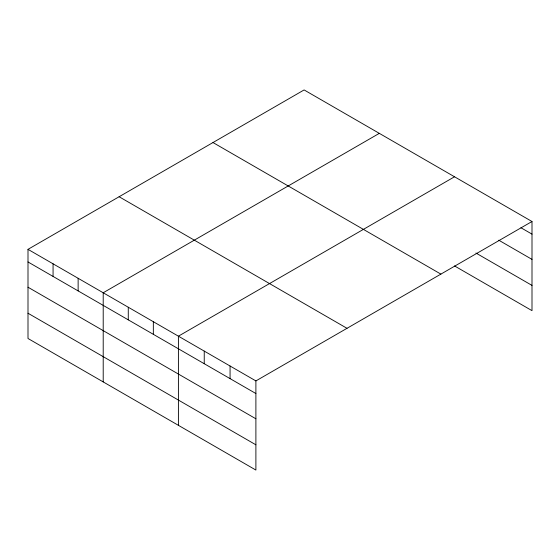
<?xml version="1.0" encoding="UTF-8"?>
<svg xmlns="http://www.w3.org/2000/svg" width="560" height="560" viewBox="0 0 560 560"><rect width="100%" height="100%" fill="white"/><g stroke="black" fill="none" stroke-linecap="round" stroke-linejoin="round"><path stroke-width="0.84" d="M28 249.347L255.892 380.919L255.892 470.064L28 338.492L28 249.347L304.108 89.936L532 221.508L532 310.653L454.517 265.923M379.309 133.357L103.208 292.761L103.208 381.906M454.517 176.778L178.409 336.182L178.409 425.327M255.892 380.919L532 221.508M520.933 227.738L532 234.129M498.792 240.212L532 259.378M475.916 253.022L532 285.404M212.989 142.541L440.888 274.113M119.112 196.742L347.011 328.314M28 261.961L255.892 393.533M28 287.217L255.892 418.789M28 313.236L255.892 444.808M230.069 366.009L230.069 378.623M204.239 351.092L204.239 363.713M153.342 321.713L153.342 334.327M128.275 307.237L128.275 319.858M78.134 278.292L78.134 290.906M53.067 263.816L53.067 276.437"/></g></svg>
